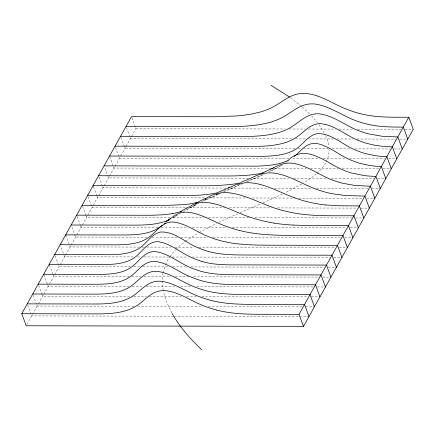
<?xml version="1.0" encoding="UTF-8"?>
<svg xmlns="http://www.w3.org/2000/svg" width="435" height="435" viewBox="0 0 435 435"><rect width="100%" height="100%" fill="white"/><g stroke="black" fill="none" stroke-linecap="round" stroke-linejoin="round"><path stroke-width="0.33" stroke-dasharray="2.17 1.63" d="M162.946 273.338L162.277 280.254L162.668 287.214L163.402 291.01M163.114 272.718L165.338 265.29M326.293 161.7L328.099 157.372L329.083 151.712L328.98 149.167M165.621 264.681L167.877 259.809L169.737 257.09M26.867 324.575L32.157 315.076M32.489 314.483L38.106 304.391M38.438 303.793L43.397 294.892M43.728 294.294L49.019 284.794M49.345 284.202L54.304 275.295M54.636 274.702L65.217 255.704M65.549 255.106L76.457 235.514M76.788 234.922L87.364 215.923M87.696 215.325L98.277 196.326M98.609 195.734L109.185 176.735M109.517 176.137L120.43 156.546M120.756 155.953L125.715 147.046M126.047 146.454L131.337 136.954M131.669 136.356L135.965 128.64L135.41 127.134M170.112 256.547L172.347 253.284L175.555 249.886M325.782 162.935L322.025 168.35L316.87 173.527M176.012 249.402L178.301 246.971L185 241.485M316.37 173.913L310.389 178.551L303.842 182.76M177.687 214.841L175.631 216.217M185.555 241.104L198.659 232.758M173.146 217.788L174.25 217.07M286.333 162.614L287.372 161.945M280.863 165.73L279.819 166.382A79.725 54.919 29.1 0 1 269.983 170.993L268.841 171.374M174.799 216.712L177.551 215.004M183.429 211.546L195.88 204.667L188.404 208.718A89.474 61.634 29.1 0 1 186.207 209.697M173.538 217.5L174.587 216.869M199.241 232.415L216.472 223.465M282.625 164.816L268.917 171.956M201.633 201.829L207.272 198.567L204.303 200.002L213.302 196.593L217.098 194.717M191.65 207.103L195.88 204.667M217.788 194.124L212.427 196.968M262.229 174.718L255.753 178.013A102.198 70.399 29.1 0 1 245.547 181.634M301.607 184.097L284.735 192.999M240.017 184.44L231.295 188.605L222.16 191.65M218.854 222.318L237.782 213.759M263.295 174.576L245.367 182.537M223.334 192.02L242.529 183.749M282.375 194.097L263.017 202.851M194.44 205.494L198.817 203.46M240.18 212.71L260.625 203.884M217.136 194.652L216.124 195.065L220.599 193.298M217.641 194.45L220.007 193.531M135.965 128.64L284.8 128.983M289.27 128.994L305.267 129.026M308.589 129.037L335.265 129.097M339.169 129.108L352.595 129.135M357.521 129.151L401.016 129.249M405.094 129.26L413.25 129.277M291.782 138.868L130.478 138.493L129.924 136.992M295.626 138.874L305.821 138.901M308.54 138.906L333.107 138.961M337.081 138.972L353.106 139.01M357.102 139.015L395.763 139.108M399.607 139.113L407.764 139.135M294.957 148.743L124.992 148.351L124.432 146.845M298.29 148.748L301.009 148.759M303.625 148.765L328.289 148.819M332.275 148.83L350.621 148.873M354.949 148.879L390.043 148.96M394.121 148.971L402.272 148.987M288.807 158.596L119.5 158.209L115.514 147.432M292.804 158.606L319.464 158.666M323.384 158.677L345.134 158.726M349.463 158.737L384.551 158.818M388.629 158.829L396.785 158.846M271.005 168.427L114.013 168.062L110.028 157.291M274.403 168.432L306.343 168.508M310.421 168.514L338.289 168.579M342.367 168.59L379.298 168.677M383.143 168.682L391.299 168.704M248.526 178.241L108.527 177.92L104.541 167.143M253.165 178.252L288.622 178.334M293.38 178.345L326.489 178.421M331.443 178.432L373.812 178.529M377.656 178.54L385.812 178.557M225.683 188.061L103.035 187.779L102.568 186.512M230.349 188.072L269.009 188.159M274.3 188.17L311.683 188.257M316.332 188.268L368.325 188.388M372.164 188.393L380.32 188.415M204.249 197.876L97.549 197.631L96.994 196.125M208.865 197.887L246.384 197.974M252.191 197.99L293.277 198.083M298.714 198.094L362.833 198.246M366.835 198.251L374.834 198.273M185.381 207.702L92.062 207.49L91.502 205.983M189.247 207.712L224.705 207.794M229.343 207.805L271.478 207.903M277.595 207.914L357.347 208.099M361.191 208.109L369.348 208.126M170.167 217.538L86.576 217.348L86.016 215.842M172.885 217.543L204.145 217.614M208.55 217.625L249.211 217.717M255.117 217.734L351.861 217.957M355.699 217.962L363.856 217.984M157.883 227.38L81.084 227.2L80.529 225.694M161.282 227.385L187.784 227.445M192.4 227.456L227.059 227.538M232.393 227.548L346.374 227.809M350.213 227.82L358.369 227.842M146.959 237.222L75.598 237.059L71.612 226.282M152.25 237.233L177.578 237.292M180.911 237.298L207.577 237.363M212.878 237.374L340.648 237.668M344.727 237.679L352.883 237.695M139.428 247.075L70.111 246.917L66.212 236.379M142.147 247.08L144.186 247.085M146.764 247.091L170.759 247.145M174.756 247.156L194.086 247.2M198.751 247.21L335.162 247.526M339.24 247.531L347.391 247.553M133.273 256.927L64.619 256.77L60.634 245.998M137.275 256.938L140.739 256.944M143.941 256.954L168.601 257.009M172.603 257.02L188.311 257.058M192.39 257.063L329.67 257.379M333.748 257.389L341.905 257.406M130.495 266.791L59.133 266.628L58.665 265.361M133.784 266.796L140.01 266.813M142.724 266.818L168.552 266.878M172.63 266.889L186.446 266.921M190.981 266.932L324.184 267.237M328.262 267.248L336.418 267.264M129.081 276.655L53.646 276.481L53.086 274.98M131.8 276.665L140.635 276.682M144.034 276.693L170.955 276.752M175.294 276.763L188.953 276.796M193.618 276.807L318.931 277.095M322.775 277.1L330.932 277.122M129.032 286.524L48.154 286.339L47.6 284.833M132.43 286.534L142.626 286.556M146.024 286.567L176.137 286.632M180.683 286.643L191.558 286.67M196.799 286.681L313.445 286.948M317.284 286.959L325.44 286.975M129.663 296.398L42.668 296.197L42.113 294.691M133.735 296.404L146.649 296.436M149.319 296.442L181.313 296.512M186.642 296.529L196.941 296.55M201.699 296.561L307.953 296.806M311.286 296.811L319.953 296.833M133.833 306.273L37.182 306.05L36.622 304.549M137.764 306.283L202.487 306.43M208.447 306.447L302.466 306.664M305.8 306.67L314.467 306.691M173.734 316.234L31.695 315.908L31.222 314.641M174.332 316.234L308.975 316.544M290.623 97.853L301.368 106.27M302.368 107.097L309.791 114.057M311.536 115.846L317.528 122.643M319.045 124.676L324.537 133.338M171.814 312.939L166.203 301.085L163.522 291.64M325.646 135.628L327.517 140.228L328.855 145.986M131.979 117.863L135.263 126.737M126.493 127.721L129.777 136.595M121.006 137.574L124.285 146.448M99.049 177.001L102.334 185.875M93.563 186.86L96.847 195.734M88.077 196.712L91.355 205.586M82.59 206.571L85.869 215.445M77.098 216.429L80.383 225.303M55.147 255.851L58.431 264.725M49.427 265.073L52.939 274.583M43.935 274.931L47.453 284.436M38.682 285.42L41.967 294.294M33.196 295.278L36.48 304.152M27.709 305.131L30.988 314.005M212.53 197.082A111.268 76.647 29.1 0 1 202.389 201.013"/><path stroke-width="0.65" d="M21.75 313.722L131.511 116.596L214.939 116.754L236.455 115.966A188.632 129.94 29.1 0 0 243.877 115.226L252.365 113.899L260.614 111.925A97.565 67.207 29.1 0 0 272.908 107.01C282.163 102.181 290.292 94.08 301.259 93.514A31.815 21.913 29.1 0 1 307.724 93.661C321.916 95.515 333.71 104.405 346.869 109.321A78.523 54.087 29.1 0 0 361.398 113.937C376.889 117.782 392.974 117.145 408.797 117.232L413.25 129.277L303.489 326.402L26.203 325.766L21.75 313.722L84.651 313.869C98.761 313.717 113.328 314.799 126.949 310.313A67.566 46.545 29.1 0 0 133.599 307.491C142.936 303.037 148.987 292.983 159.558 290.988A24.567 16.921 29.1 0 1 164.56 290.64C178.812 291.559 190.465 300.884 203.488 305.713A77.506 53.391 29.1 0 0 216.63 310.041M303.489 326.402L299.035 314.358L408.797 117.232M168.111 220.588C172.053 217.027 176.49 213.623 181.825 212.579A23.93 16.481 29.1 0 1 186.805 212.182C201.187 213.204 213.362 221.959 226.733 226.488A92.862 63.967 29.1 0 0 241.186 230.893C261.027 235.699 281.586 235.346 301.857 235.417L342.938 235.509L347.391 247.553M164.234 223.976L165.213 223.15M294.277 156.491C300.068 151.848 304.674 144.654 312.558 143.496A15.921 10.967 29.1 0 1 316.386 143.452C329.154 145.687 338.925 155.279 350.735 160.015A52.396 36.094 29.1 0 0 359.631 163.261L369.407 165.42A82.704 56.969 29.1 0 0 381.354 166.507L385.812 178.557M165.811 222.062L170.422 218.446M287.954 160.624C305.267 142.832 325.733 162.663 342.655 169.802A54.913 37.823 29.1 0 0 351.529 172.994L364.019 175.544A94.123 64.837 29.1 0 0 375.867 176.365L380.32 188.415M162.25 225.542L156.018 229.501A60.351 41.57 29.1 0 1 150.466 231.828C138.863 235.661 126.471 234.867 114.438 234.982L65.652 234.873L65.935 235.623M186.756 208.153L193.124 204.559L198.887 202.802A31.45 21.663 29.1 0 1 205.135 202.362C221.785 203.466 236.156 213.09 251.87 217.745A111.855 77.049 29.1 0 0 273.022 222.91L274.393 223.15M179.959 212.073L186.919 207.87M205.211 198.686L212.769 194.836L220.98 192.77A36.861 25.393 29.1 0 1 226.026 192.536C247.113 193.852 265.056 206.87 285.49 211.127C307.822 216.886 331.095 215.542 353.916 215.798L358.369 227.842M271.641 168.965C276.791 165.778 282.549 163.168 288.704 163.082A26.486 18.243 29.1 0 1 292.619 163.25C308.594 165.61 321.286 176.92 336.56 181.487A63.075 43.451 29.1 0 0 342.318 183.184L354.694 185.43L370.381 186.229L374.834 198.273M195.467 203.395L205.527 198.284M249.549 179.002C255.867 175.354 262.99 172.717 270.38 172.896A34.066 23.468 29.1 0 1 275.67 173.337C291.678 176.093 305.163 186.049 320.573 190.704A77.702 53.527 29.1 0 0 331.943 193.695L345.455 195.554L364.889 196.082L369.348 208.126M228.353 188.012L236.075 184.603L244.41 182.863A39.531 27.231 29.1 0 1 252.131 182.945C267.324 184.674 280.618 192.879 294.838 197.838M273.457 167.845L262.561 172.912M217.832 192.444L229.598 187.371M240.571 182.515L249.391 178.769M263.017 172.967C244.448 177.012 225.265 175.718 206.413 175.979L98.582 175.735M217.446 192.776C203.477 195.739 189.111 195.652 174.897 195.641L87.609 195.445M239.652 183.032L237.254 183.488A142.185 97.946 29.1 0 1 229.952 184.549L220.001 185.392L208.599 185.767L93.095 185.593L93.373 186.343M172.271 213.645L163.696 214.749L152.342 215.26L76.631 215.156M126.025 126.454L204.33 126.634C226.407 126.215 249.108 128.167 270.652 122.153A90.654 62.45 29.1 0 0 278.552 119.239C289.705 114.601 298.568 104.041 311.357 103.894A26.839 18.487 29.1 0 1 315.272 104.074C331.089 106.412 343.911 117.14 359.005 121.756A68.888 47.453 29.1 0 0 366.205 123.877C378.309 127.02 390.891 127.096 403.305 127.091L407.764 139.135M120.533 136.307L219.381 136.536C239.734 136.073 260.793 138.145 280.548 131.99A79.741 54.93 29.1 0 0 287.236 129.26C297.246 124.807 304.587 114.497 316.158 113.834A22.609 15.573 29.1 0 1 320.04 113.932C334.575 116.053 346.086 126.308 359.723 131.049A62.151 42.809 29.1 0 0 368.456 133.849L382.18 136.269L397.818 136.949L402.272 148.987M115.047 146.165L230.583 146.432C249.244 145.899 268.667 148.145 286.725 142.174A68.284 47.034 29.1 0 0 294.381 138.602C303.217 133.692 309.731 123.018 320.932 123.687C335.26 125.122 346.129 135.965 359.305 140.744A54.908 37.823 29.1 0 0 366.678 143.327L373.719 145.04L381.859 146.225A102.236 70.421 29.1 0 0 392.326 146.796L396.785 158.846M109.56 156.024L239.217 156.317C256.139 155.67 274.001 158.253 290.221 152.043A54.669 37.66 29.1 0 0 293.489 150.477C302.619 146.193 307.371 134.845 318.023 133.588C332.552 133.61 343.258 145.551 356.303 150.374A52.689 36.295 29.1 0 0 365.161 153.528L374.916 155.616A84.303 58.072 29.1 0 0 386.84 156.654L391.299 168.704M104.068 165.876L229.876 166.165C248.124 165.583 267.144 167.981 284.751 161.956A55.767 38.416 29.1 0 0 288.062 160.493M82.117 205.304L165.545 205.456L184.456 204.57A111.268 76.647 29.1 0 0 197.735 202.302M71.144 225.015L123.774 225.134C135.899 225.042 148.232 225.727 160.124 222.85A73.069 50.329 29.1 0 0 169.237 219.735M60.166 244.726L102.529 244.823C114.595 244.611 127.031 245.742 138.76 242.219A55.462 38.204 29.1 0 0 146.486 238.826C154.963 234.253 159.765 223.818 169.824 222.176A18.509 12.751 29.1 0 1 173.63 222.057C186.93 223.71 197.631 232.801 210.018 237.211A67.626 46.583 29.1 0 0 215.934 239.332C236.493 245.933 258.374 245.035 279.683 245.231L337.451 245.367L341.905 257.406M54.679 254.584L97.043 254.682C108.668 254.513 120.669 255.53 131.892 251.811A51.716 35.626 29.1 0 0 136.329 249.94C145.801 245.878 150.086 234.302 160.493 232.045C174.87 231.143 185.663 243.127 198.425 247.89A53.951 37.165 29.1 0 0 207.321 251.142C221.089 255.204 235.591 254.905 249.804 255.03L331.965 255.22L336.418 267.264M49.188 264.442L91.551 264.54C103.177 264.366 115.183 265.388 126.395 261.636A51.488 35.463 29.1 0 0 130.826 259.744C140.271 255.649 144.518 243.981 154.996 241.871A15.508 10.685 29.1 0 1 158.808 241.768C171.559 243.899 181.319 253.48 193.096 258.189A52.923 36.453 29.1 0 0 201.998 261.44M43.701 274.295L86.065 274.393C98.125 274.191 110.561 275.328 122.246 271.647A54.016 37.209 29.1 0 0 128.858 268.721C138.096 264.001 143.071 251.501 154.577 251.56C169.411 253.045 180.563 264.632 194.429 269.145A55.838 38.465 29.1 0 0 198.838 270.652C210.915 274.48 223.704 274.73 236.259 274.735L320.986 274.936L325.44 286.975M38.215 284.153L84.428 284.262C96.864 284.071 109.75 285.17 121.713 281.032A55.707 38.372 29.1 0 0 128.265 277.938C136.688 273.332 141.582 262.99 151.728 261.609A18.395 12.675 29.1 0 1 155.54 261.522C167.964 263.055 177.904 271.592 189.209 276.252A63.412 43.679 29.1 0 0 202.509 281.01C215.048 284.436 228.136 284.588 241.039 284.615L315.5 284.789L319.953 296.833M32.728 294.011L84.075 294.125C96.532 293.989 109.359 294.908 121.37 290.933A59.976 41.314 29.1 0 0 125.829 289.117C136.247 284.854 142.066 272.511 153.903 271.391A20.494 14.116 29.1 0 1 157.769 271.429C171.069 273.31 181.879 282.185 194.238 286.801A68.752 47.355 29.1 0 0 205.94 290.7C219.349 294.277 233.323 294.468 247.107 294.495L310.008 294.647L314.467 306.691M27.236 303.864L81.155 303.989C95.265 303.755 109.865 305.082 123.486 300.536A63.602 43.81 29.1 0 0 129.032 298.192C138.792 293.717 144.985 282.88 156.154 281.353A22.816 15.72 29.1 0 1 161.26 281.287C174.924 283.087 186.224 291.841 198.942 296.48A74.907 51.602 29.1 0 0 212.03 300.65C226.727 304.331 241.974 304.359 257.025 304.391L304.522 304.505L308.975 316.544M299.035 314.358L263.088 314.277C247.531 314.32 231.773 314.016 216.63 310.041M293.065 225.091L308.622 225.531L348.424 225.651L352.883 237.695M325.695 204.972L338.821 205.782L359.402 205.94L363.856 217.984M201.998 261.44C212.791 264.687 224.155 264.871 235.33 264.866L326.473 265.078L330.932 277.122M271.076 85.336L289.569 97.097M201.639 349.664C190.291 338.968 179.851 327.098 172.113 313.499M325.695 204.961A101.714 70.068 29.1 0 1 294.821 197.93M181.678 211.345A89.474 61.634 29.1 0 1 172.26 213.639M293.054 225.064A163.761 112.806 29.1 0 1 274.398 223.188"/></g></svg>
